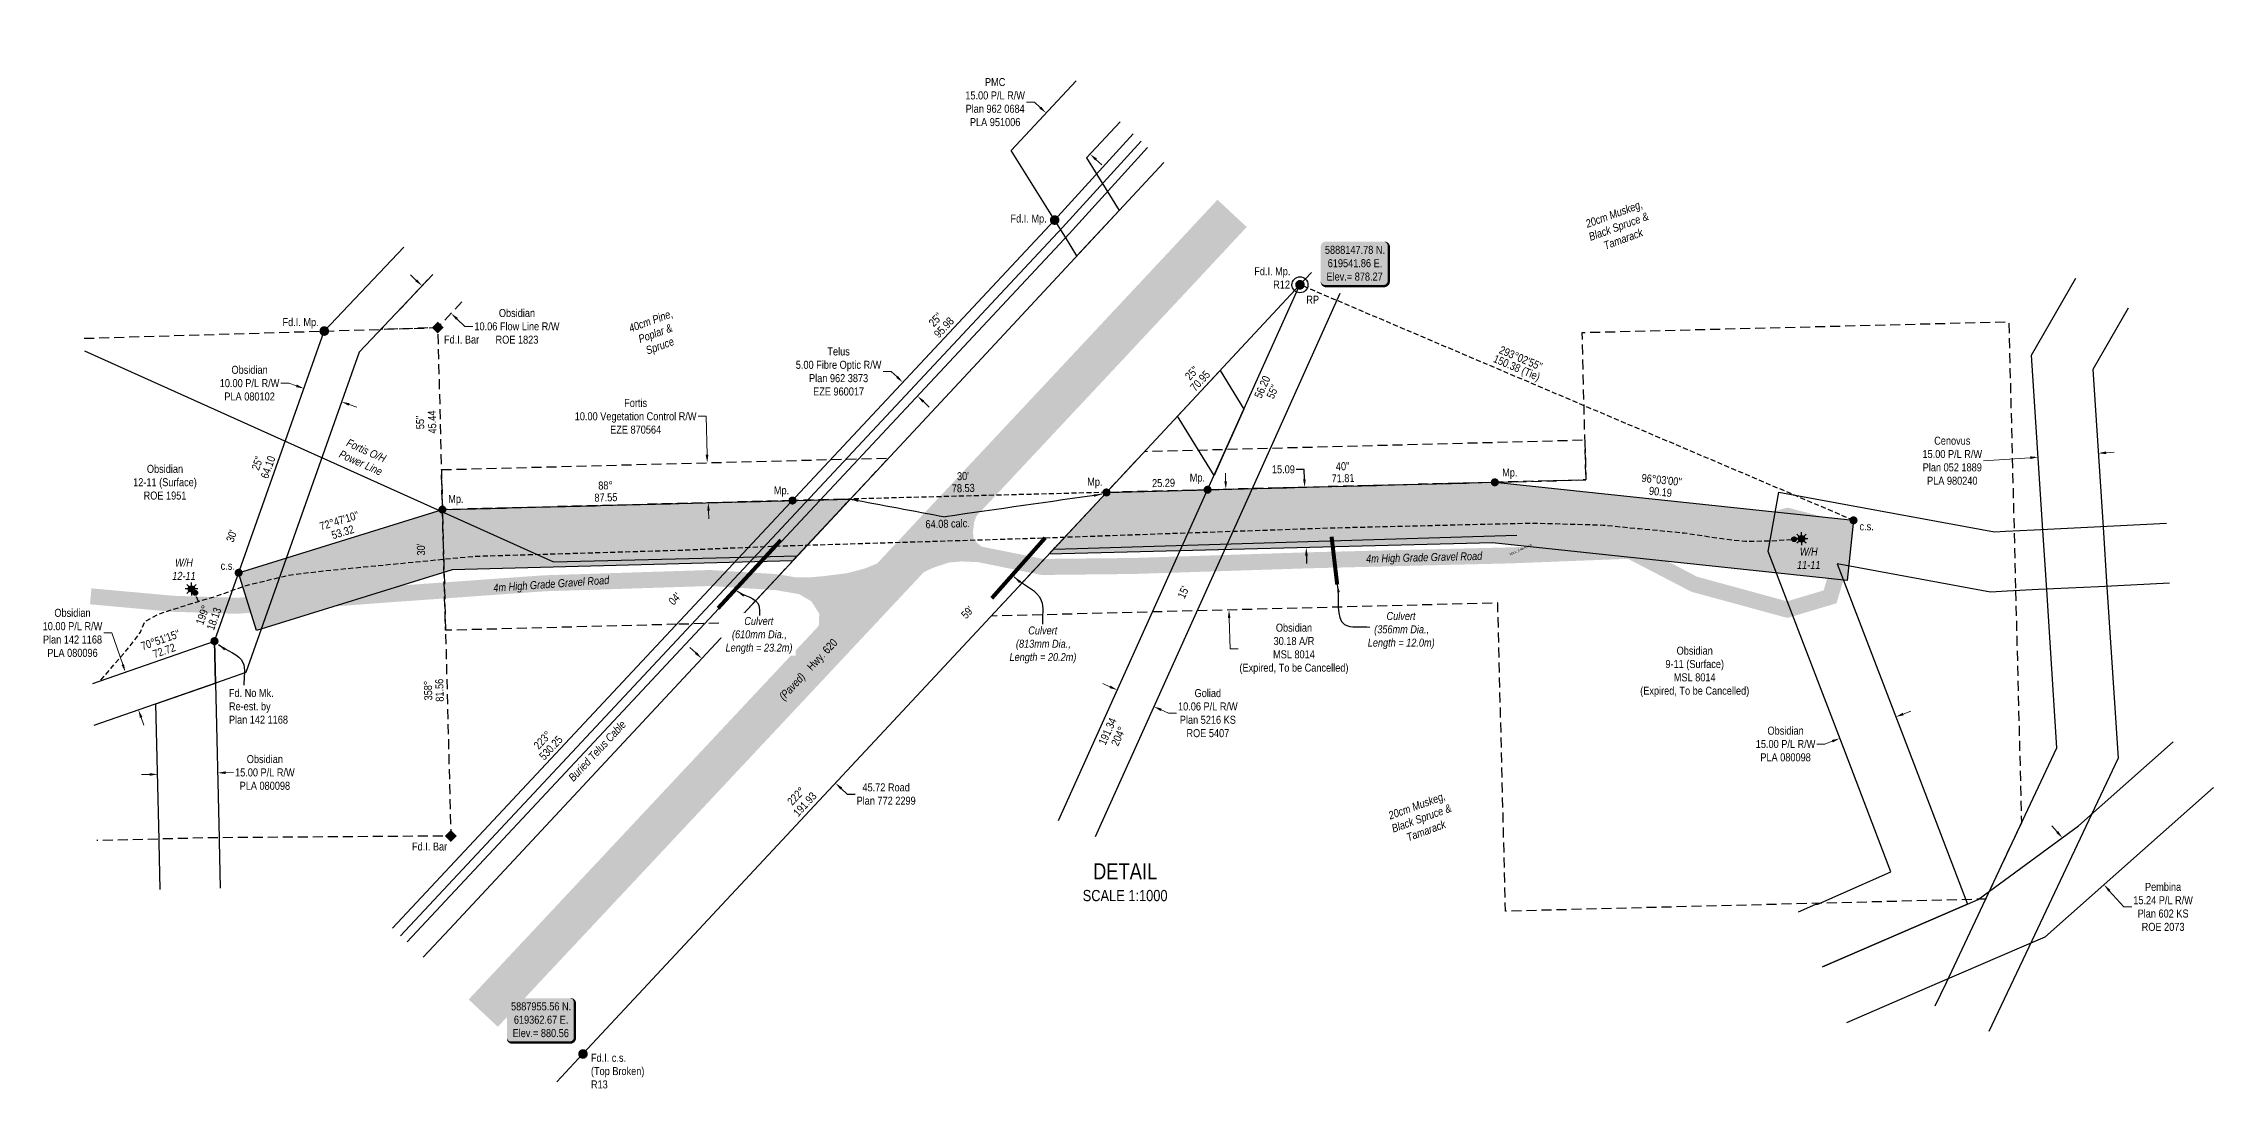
# Model space of a CAD drawing. Extents: x 616014 to 620263, y 5887660 to 5890842.
# Drawn here: x 616014 to 618726, y 5887738 to 5889045 of the extents above; entities that cross this region are included whole.
import ezdxf
from ezdxf.enums import TextEntityAlignment as Align

# ---------------------------------------------------------------- set-up
doc = ezdxf.new("R2010")
doc.units = 0
doc.header["$LTSCALE"] = 5
doc.header["$PDMODE"] = 34
doc.header["$PDSIZE"] = 0.03
for name, pattern in [('foc-ACCESSROAD', [3.75, 2.5, -1.25]), ('foc-FLOWLINE', [3.75, 2.5, -1.25]), ('foc-TIELINE', [1.875, 1.25, -0.625]), ('UG_PIPE', [1.875, 1.25, -0.625])]:
    doc.linetypes.add(name, pattern=pattern)
doc.layers.get('Defpoints').update_dxf_attribs({"color": 9})
for name, color, linetype in [('35', 37, 'Continuous'), ('AS-PIPE-UG', 44, 'UG_PIPE'), ('AS-POWER', 104, 'foc-POWER'), ('AS-ROADS', 254, 'Continuous'), ('AS-SYMBOL', 7, 'Continuous'), ('AS-TELUS', 224, 'foc-TEL'), ('C-RW', 13, 'Continuous'), ('C-WS', 13, 'foc-ACCESSROAD'), ('C-WS-S', 8, 'Continuous'), ('DETAIL-T', 7, 'Continuous'), ('F-EZE', 190, 'foc-FLOWLINE'), ('F-RW', 190, 'Continuous'), ('L-BD', 7, 'Continuous'), ('L-MON', 1, 'Continuous'), ('L-TIE', 7, 'foc-TIELINE'), ('L-TITLEDB', 4, 'Continuous'), ('L-TITLEDB-T', 4, 'Continuous'), ('P-PROPOSED', 10, 'Continuous'), ('P-PROPOSED-H', 21, 'Continuous'), ('P-TXT', 4, 'Continuous'), ('T-BUSH-T', 110, 'Continuous')]:
    doc.layers.add(name, color=color, linetype=linetype)
for name, color, linetype, lineweight in [('AS-GENERAL', 48, 'Continuous', 18), ('C-AR-T', 13, 'Continuous', 9), ('C-FLOWLINE-T', 13, 'Continuous', 9), ('C-RW-T', 13, 'Continuous', 9), ('C-WS-T', 13, 'Continuous', 9), ('F-EZE-T', 190, 'Continuous', 9), ('F-RW-T', 190, 'Continuous', 9), ('T-TEXT', 48, 'Continuous', 18)]:
    doc.layers.add(name, color=color, linetype=linetype, lineweight=lineweight)
doc.styles.add('80', font='ARIALN.TTF', dxfattribs={"height": 10})
doc.styles.add('80CG', font='ARIALN.TTF', dxfattribs={"height": 10})
doc.styles.add('80L', font='ARIALN.TTF', dxfattribs={"height": 10})
doc.styles.add('80LS', font='ARIALNI.TTF', dxfattribs={"height": 10})
doc.styles.add('DESCRIPTION', font='ARIALN.TTF', dxfattribs={"height": 2.5})
doc.styles.add('foc-LtypeFont', font='ARIALN.TTF', dxfattribs={"height": 7.35})
doc.linetypes.add('foc-POWER', pattern='A,6,-1,["P",foc-LtypeFont,S=0.2,R=0,X=-0.625,Y=-0.75],-1.24,4', length=12.24)
doc.linetypes.add('foc-TEL', pattern='A,2,-1,["T",foc-LtypeFont,S=0.2,R=0,X=-0.425,Y=-0.75],-1.24,8', length=12.24)
doc.dimstyles.new('Compass 5 000', dxfattribs={"dimscale": 5, "dimtxt": 9, "dimasz": 2, "dimexe": 0.2, "dimexo": 0.0625, "dimgap": 0.5, "dimtad": 0, "dimtih": 1, "dimtoh": 1, "dimzin": 0, "dimdsep": 46, "dimtxsty": '80CG', "dimcen": 0.1, "dimse1": 1, "dimse2": 1, "dimclrd": 256, "dimclrt": 256, "dimaunit": 1, "dimadec": 4, "dimazin": 0, "dimtfac": 0.06, "dimtofl": 0, "dimtmove": 0, "dimatfit": 1, "dimfxl": 0.2, "dimtolj": 1, "dimtzin": 0, "dimlwd": -1, "dimarcsym": 0})

# ---------------------------------------------------------------- blocks, each defined once
blk = doc.blocks.new('*U458')
h = blk.add_hatch(color=254)
edge = h.paths.add_edge_path()
edge.add_line((-36.5, -28.5), (36.5, -28.5))
edge.add_arc((36.5, -22.5), 6, 270, 360)
edge.add_line((42.5, -22.5), (42.5, 21))
edge.add_arc((36.5, 21), 6, 0, 90)
edge.add_line((36.5, 27), (-36.5, 27))
edge.add_arc((-36.5, 21), 6, 90, 180)
edge.add_line((-42.5, 21), (-42.5, -22.5))
edge.add_arc((-36.5, -22.5), 6, 180, 270)
at = {"color": 1, "flags": 128}
blk.add_lwpolyline([(-36.5, -28.5, 3, 3, 0), (36.5, -28.5, 3, 3, 0.414214), (42.5, -22.5, 3, 3, 0), (42.5, 21, 3, 0, 0.414214), (36.5, 27, 0, 0, 0), (-36.5, 27, 0, 0, 0.414214), (-42.5, 21, 0, 0, 0), (-42.5, -22.5, 0, 3, 0.414214)], format="xyseb", close=True, dxfattribs=at)
blk.add_lwpolyline([(-35.2, -14.9, 0, 10, 0), (0, 0, 5, 5, 0)], format="xyseb", dxfattribs=at)
at = {"color": 1, "style": '80'}
blk.add_attdef('ENTER_TEXT_001', (-36, -5), '', height=10, dxfattribs=at)
blk = doc.blocks.new('GAS')
h = blk.add_hatch(color=255)
h.dxf.hatch_style = 1
edge = h.paths.add_edge_path()
edge.add_arc((0, 0), 0.9, 0, 360)
for p, q in [((-0.81, 0), (-1.62, 0)), ((-0.57, 0.57), (-1.14, 1.14)), ((0, 0.81), (0, 1.62)), ((0.57, 0.57), (1.14, 1.14)), ((1.62, 0), (0.81, 0)), ((-0.57, -0.57), (-1.14, -1.14)), ((0, -0.81), (0, -1.62)), ((1.14, -1.14), (0.57, -0.57))]:
    blk.add_line(p, q)
blk.add_circle((0, 0), 0.8)
blk = doc.blocks.new('RISER')
h = blk.add_hatch(color=255)
h.dxf.hatch_style = 1
edge = h.paths.add_edge_path()
edge.add_arc((0, 0), 0.7, 0, 360)
blk.add_hatch(color=13).paths.add_polyline_path([(0.58, -0.15), (-0.58, -0.15, 0.774597)])
at = {"color": 13}
blk.add_line((-0.58, -0.15), (0.58, -0.15), dxfattribs=at)
blk.add_circle((0, 0), 0.6, dxfattribs=at)
blk = doc.blocks.new('fdia')
at = {"color": 255, "const_width": 1}
blk.add_lwpolyline([(-0.5, 0, 1), (0.5, 0, 1)], format="xyb", close=True, dxfattribs=at)
blk = doc.blocks.new('Fdiaa')
blk.add_blockref('fdia', (0, 0))
blk = doc.blocks.new('fdib')
at = {"color": 1, "const_width": 1.6}
blk.add_lwpolyline([(-0.4, 0, 1), (0.4, 0, 1)], format="xyb", close=True, dxfattribs=at)
at = {"color": 1}
blk.add_circle((0, 0), 0.8, dxfattribs=at)
blk = doc.blocks.new('Fdibb')
blk.add_blockref('fdib', (0, 0))
blk = doc.blocks.new('fdicc')
for name in ['Fdibb', 'Fdiaa']:
    blk.add_blockref(name, (0, 0))
blk = doc.blocks.new('FDI')
blk.add_blockref('fdicc', (0, 0))
blk = doc.blocks.new('PLIA')
at = {"color": 255, "const_width": 1}
blk.add_lwpolyline([(-0.5, 0, 1), (0.5, 0, 1)], format="xyb", close=True, dxfattribs=at)
blk = doc.blocks.new('PLIAA')
blk.add_blockref('PLIA', (0, 0))
blk = doc.blocks.new('PLIB')
at = {"color": 1}
blk.add_circle((0, 0), 0.8, dxfattribs=at)
blk = doc.blocks.new('PLIBB')
blk.add_blockref('PLIB', (0, 0))
blk = doc.blocks.new('PLICC')
for name in ['PLIAA', 'PLIBB']:
    blk.add_blockref(name, (0, 0))
blk = doc.blocks.new('PLI')
blk.add_blockref('PLICC', (0, 0))
blk = doc.blocks.new('SMONA')
blk.add_hatch(color=255).paths.add_polyline_path([(0, -1.49), (1.49, 0), (0, 1.49), (-1.49, 0)])
blk = doc.blocks.new('SMONAA')
blk.add_blockref('SMONA', (0, 0))
blk = doc.blocks.new('SMONB')
at = {"color": 1}
blk.add_solid([(0, 1.2), (1.2, 0), (-1.2, 0), (0, -1.2)], dxfattribs=at)
blk = doc.blocks.new('SMONBB')
blk.add_blockref('SMONB', (0, 0))
blk = doc.blocks.new('SMONCC')
for name in ['SMONAA', 'SMONBB']:
    blk.add_blockref(name, (0, 0))
blk = doc.blocks.new('FDIBAR')
blk.add_blockref('SMONCC', (0, 0))
blk = doc.blocks.new('*D475')
at = {"layer": 'C-FLOWLINE-T', "transparency": 16777216}
for p, q in [((616479.9, 5888749), (616472.6, 5888755.9)), ((616530.8, 5888700.9), (616540.8, 5888691.5)), ((616540.8, 5888691.5), (616550.8, 5888691.5))]:
    blk.add_line(p, q, dxfattribs=at)
for points in [[(616481.1, 5888750.2), (616478.8, 5888747.8), (616487.2, 5888742.1)], [(616532, 5888702.1), (616529.7, 5888699.6), (616523.6, 5888707.7)]]:
    blk.add_solid(points, dxfattribs=at)
at = {"layer": 'Defpoints', "color": 0, "transparency": 16777216}
for p in [(616486.5, 5888741.4), (616522.9, 5888707), (616523.6, 5888707.7)]:
    blk.add_point(p, dxfattribs=at)
at = {"layer": 'C-FLOWLINE-T', "transparency": 16777216, "insert": (616605.8, 5888691.5), "char_height": 10, "attachment_point": 5, "style": '80CG'}
blk.add_mtext('\\A1;Obsidian\\P10.06 Flow Line R/W\\PROE 1823', dxfattribs=at)
blk = doc.blocks.new('*D476')
at = {"layer": 'C-RW-T', "transparency": 16777216}
for p, q in [((616320.8, 5888620.5), (616310.8, 5888620.5)), ((616330.2, 5888617.2), (616320.8, 5888620.5)), ((616396.2, 5888593.8), (616405.6, 5888590.5))]:
    blk.add_line(p, q, dxfattribs=at)
for points in [[(616330.8, 5888618.8), (616329.7, 5888615.6), (616339.6, 5888613.9)], [(616396.7, 5888595.4), (616395.6, 5888592.3), (616386.8, 5888597.2)]]:
    blk.add_solid(points, dxfattribs=at)
at = {"layer": 'Defpoints', "color": 0, "transparency": 16777216}
for p in [(616338.4, 5888610.3), (616339.6, 5888613.9), (616385.5, 5888593.6)]:
    blk.add_point(p, dxfattribs=at)
at = {"layer": 'C-RW-T', "transparency": 16777216, "insert": (616271.7, 5888620.5), "char_height": 10, "attachment_point": 5, "style": '80CG'}
blk.add_mtext('\\A1;Obsidian\\P10.00 P/L R/W\\PPLA 080102', dxfattribs=at)
blk = doc.blocks.new('*D477')
at = {"layer": 'C-RW-T', "transparency": 16777216}
for p, q in [((616099.5, 5888308.5), (616089.5, 5888308.5)), ((616113.3, 5888269), (616099.5, 5888308.5)), ((616136.2, 5888202.9), (616139.5, 5888193.4))]:
    blk.add_line(p, q, dxfattribs=at)
for points in [[(616114.8, 5888269.5), (616111.7, 5888268.4), (616116.5, 5888259.5)], [(616137.8, 5888203.4), (616134.6, 5888202.3), (616132.9, 5888212.3)]]:
    blk.add_solid(points, dxfattribs=at)
at = {"layer": 'Defpoints', "color": 0, "transparency": 16777216}
for p in [(616116.5, 5888259.5), (616129.1, 5888263.9), (616145.5, 5888216.7)]:
    blk.add_point(p, dxfattribs=at)
at = {"layer": 'C-RW-T', "transparency": 16777216, "insert": (616050.4, 5888308.5), "char_height": 10, "attachment_point": 5, "style": '80CG'}
blk.add_mtext('\\A1;Obsidian\\P10.00 P/L R/W\\PPlan 142 1168\\PPLA 080096', dxfattribs=at)
blk = doc.blocks.new('*D478')
at = {"layer": 'C-RW-T', "transparency": 16777216}
for p, q in [((616146.7, 5888131.6), (616136.7, 5888131.4)), ((616241.7, 5888133.8), (616251.7, 5888134.1))]:
    blk.add_line(p, q, dxfattribs=at)
for points in [[(616146.7, 5888133.3), (616146.8, 5888129.9), (616156.7, 5888131.8)], [(616241.7, 5888135.5), (616241.7, 5888132.2), (616231.7, 5888133.6)]]:
    blk.add_solid(points, dxfattribs=at)
at = {"layer": 'Defpoints', "color": 0, "transparency": 16777216}
for p in [(616156.7, 5888132.7), (616231.7, 5888134.5), (616231.7, 5888133.6)]:
    blk.add_point(p, dxfattribs=at)
at = {"layer": 'C-RW-T', "transparency": 16777216, "insert": (616290.8, 5888134.1), "char_height": 10, "attachment_point": 5, "style": '80CG'}
blk.add_mtext('\\A1;Obsidian\\P15.00 P/L R/W\\PPLA 080098', dxfattribs=at)
blk = doc.blocks.new('*D479')
at = {"layer": 'Defpoints', "color": 0, "transparency": 16777216}
for p in [(616827.1, 5888520.7), (616843.6, 5888521.1), (616828.4, 5888470.7)]:
    blk.add_point(p, dxfattribs=at)
at = {"layer": 'F-EZE-T', "transparency": 16777216}
for p, q in [((616842.1, 5888579.1), (616832.1, 5888579.1)), ((616843.3, 5888531.1), (616842.1, 5888579.1)), ((616845.1, 5888461.1), (616845.4, 5888451.1))]:
    blk.add_line(p, q, dxfattribs=at)
for points in [[(616845, 5888531.1), (616841.6, 5888531.1), (616843.6, 5888521.1)], [(616846.8, 5888461.2), (616843.5, 5888461.1), (616844.9, 5888471.1)]]:
    blk.add_solid(points, dxfattribs=at)
at = {"layer": 'F-EZE-T', "transparency": 16777216, "insert": (616754.1, 5888579.1), "char_height": 10, "attachment_point": 5, "style": '80CG'}
blk.add_mtext('\\A1;Fortis\\P10.00 Vegetation Control R/W\\PEZE 870564', dxfattribs=at)
blk = doc.blocks.new('*D480')
at = {"layer": 'Defpoints', "color": 0, "transparency": 16777216}
for p in [(617088, 5888621.5), (617089.8, 5888623.3), (617108, 5888606.3)]:
    blk.add_point(p, dxfattribs=at)
at = {"layer": 'F-RW-T', "transparency": 16777216}
for p, q in [((617073.4, 5888635.1), (617063.4, 5888635.1)), ((617080.7, 5888628.3), (617073.4, 5888635.1)), ((617113.6, 5888597.6), (617120.9, 5888590.7))]:
    blk.add_line(p, q, dxfattribs=at)
for points in [[(617081.9, 5888629.5), (617079.6, 5888627.1), (617088, 5888621.5)], [(617114.7, 5888598.8), (617112.5, 5888596.3), (617106.3, 5888604.4)]]:
    blk.add_solid(points, dxfattribs=at)
at = {"layer": 'F-RW-T', "transparency": 16777216, "insert": (617007.7, 5888635.1), "char_height": 10, "attachment_point": 5, "style": '80CG'}
blk.add_mtext('\\A1;Telus\\P5.00 Fibre Optic R/W\\PPlan 962 3873\\PEZE 960017', dxfattribs=at)
blk = doc.blocks.new('*D481')
at = {"layer": 'Defpoints', "color": 0, "transparency": 16777216}
for p in [(616865.9, 5888308), (617033.1, 5888152.2), (617003.8, 5888120.8)]:
    blk.add_point(p, dxfattribs=at)
at = {"layer": 'L-TITLEDB-T', "transparency": 16777216}
for p, q in [((616829.3, 5888283.4), (616822, 5888290.2)), ((617011.1, 5888113.9), (617018.4, 5888107.1)), ((617018.4, 5888107.1), (617028.4, 5888107.1))]:
    blk.add_line(p, q, dxfattribs=at)
for points in [[(616830.4, 5888284.6), (616828.2, 5888282.2), (616836.6, 5888276.6)], [(617012.2, 5888115.2), (617009.9, 5888112.7), (617003.8, 5888120.8)]]:
    blk.add_solid(points, dxfattribs=at)
at = {"layer": 'L-TITLEDB-T', "transparency": 16777216, "insert": (617067.1, 5888107.1), "char_height": 10, "attachment_point": 5, "style": '80CG'}
blk.add_mtext('\\A1;45.72 Road\\PPlan 772 2299', dxfattribs=at)
blk = doc.blocks.new('*D483')
at = {"layer": 'Defpoints', "color": 0, "transparency": 16777216}
for p in [(617269.2, 5888960.5), (617267, 5888958.1), (617324.2, 5888909.2)]:
    blk.add_point(p, dxfattribs=at)
at = {"layer": 'F-RW-T', "transparency": 16777216}
for p, q in [((617252.4, 5888971.7), (617242.4, 5888971.7)), ((617259.7, 5888964.9), (617252.4, 5888971.7)), ((617329.3, 5888900), (617336.6, 5888893.2))]:
    blk.add_line(p, q, dxfattribs=at)
for points in [[(617260.8, 5888966.1), (617258.6, 5888963.7), (617267, 5888958.1)], [(617330.5, 5888901.2), (617328.2, 5888898.8), (617322, 5888906.8)]]:
    blk.add_solid(points, dxfattribs=at)
at = {"layer": 'F-RW-T', "transparency": 16777216, "insert": (617203.3, 5888971.7), "char_height": 10, "attachment_point": 5, "style": '80CG'}
blk.add_mtext('\\A1;PMC\\P15.00 P/L R/W\\PPlan 962 0684\\PPLA 951006', dxfattribs=at)
blk = doc.blocks.new('*D484')
at = {"layer": 'C-AR-T', "transparency": 16777216}
for p, q in [((617491.3, 5888497.9), (617491.1, 5888507.9)), ((617495.8, 5888327.1), (617496.8, 5888288.5)), ((617496.8, 5888288.5), (617506.8, 5888288.5))]:
    blk.add_line(p, q, dxfattribs=at)
for points in [[(617493, 5888498), (617489.7, 5888497.9), (617491.6, 5888487.9)], [(617497.4, 5888327.2), (617494.1, 5888327.1), (617495.5, 5888337.1)]]:
    blk.add_solid(points, dxfattribs=at)
at = {"layer": 'Defpoints', "color": 0, "transparency": 16777216}
for p in [(617503.1, 5888488.2), (617495.5, 5888337.1), (617507, 5888337.4)]:
    blk.add_point(p, dxfattribs=at)
at = {"layer": 'C-AR-T', "transparency": 16777216, "insert": (617576.7, 5888288.5), "char_height": 10, "attachment_point": 5, "style": '80CG'}
blk.add_mtext('\\A1;Obsidian\\P30.18 A/R\\PMSL 8014\\P(Expired, To be Cancelled)', dxfattribs=at)
blk = doc.blocks.new('*D485')
at = {"layer": 'Defpoints', "color": 0, "transparency": 16777216}
for p in [(617351.4, 5888226.9), (617397.2, 5888206.2), (617401.8, 5888216.4)]:
    blk.add_point(p, dxfattribs=at)
at = {"layer": 'F-RW-T', "transparency": 16777216}
for p, q in [((617346.8, 5888241.2), (617337.7, 5888245.3)), ((617410.9, 5888212.3), (617420, 5888208.2)), ((617420, 5888208.2), (617430, 5888208.2))]:
    blk.add_line(p, q, dxfattribs=at)
for points in [[(617347.5, 5888242.7), (617346.2, 5888239.6), (617356, 5888237.1)], [(617411.6, 5888213.8), (617410.2, 5888210.8), (617401.8, 5888216.4)]]:
    blk.add_solid(points, dxfattribs=at)
at = {"layer": 'F-RW-T', "transparency": 16777216, "insert": (617469.1, 5888208.2), "char_height": 10, "attachment_point": 5, "style": '80CG'}
blk.add_mtext('\\A1;Goliad\\P10.06 P/L R/W\\PPlan 5216 KS\\PROE 5407', dxfattribs=at)
blk = doc.blocks.new('*D486')
at = {"layer": 'C-RW-T', "transparency": 16777216}
for p, q in [((618338.1, 5888207.1), (618347.4, 5888210.7)), ((618249.4, 5888173.1), (618240.1, 5888169.6)), ((618240.1, 5888169.6), (618230.1, 5888169.6))]:
    blk.add_line(p, q, dxfattribs=at)
for points in [[(618337.5, 5888208.7), (618338.7, 5888205.6), (618328.7, 5888203.5)], [(618248.8, 5888174.7), (618250, 5888171.6), (618258.8, 5888176.7)]]:
    blk.add_solid(points, dxfattribs=at)
at = {"layer": 'Defpoints', "color": 0, "transparency": 16777216}
for p in [(618315.8, 5888237.3), (618245.8, 5888210.5), (618258.8, 5888176.7)]:
    blk.add_point(p, dxfattribs=at)
at = {"layer": 'C-RW-T', "transparency": 16777216, "insert": (618191, 5888169.6), "char_height": 10, "attachment_point": 5, "style": '80CG'}
blk.add_mtext('\\A1;Obsidian\\P15.00 P/L R/W\\PPLA 080098', dxfattribs=at)
blk = doc.blocks.new('*D487')
at = {"layer": 'Defpoints', "color": 0, "transparency": 16777216}
for p in [(618506.3, 5888534.2), (618506.7, 5888528.1), (618581.3, 5888539.1)]:
    blk.add_point(p, dxfattribs=at)
at = {"layer": 'F-RW-T', "transparency": 16777216}
for p, q in [((618496.7, 5888527.4), (618438.4, 5888523.6)), ((618591.6, 5888533.6), (618601.6, 5888534.3))]:
    blk.add_line(p, q, dxfattribs=at)
for points in [[(618496.6, 5888529.1), (618496.8, 5888525.7), (618506.7, 5888528.1)], [(618591.5, 5888535.3), (618591.8, 5888531.9), (618581.7, 5888533)]]:
    blk.add_solid(points, dxfattribs=at)
at = {"layer": 'F-RW-T', "transparency": 16777216, "insert": (618399.3, 5888523.6), "char_height": 10, "attachment_point": 5, "style": '80CG'}
blk.add_mtext('\\A1;Cenovus\\P15.00 P/L R/W\\PPlan 052 1889\\PPLA 980240', dxfattribs=at)
blk = doc.blocks.new('*D488')
at = {"layer": 'Defpoints', "color": 0, "transparency": 16777216}
for p in [(618539.2, 5888054.3), (618588.9, 5887993.9), (618591.1, 5887995.8)]:
    blk.add_point(p, dxfattribs=at)
at = {"layer": 'F-RW-T', "transparency": 16777216}
for p, q in [((618530.4, 5888059.8), (618523.7, 5888067.3)), ((618595.5, 5887986.4), (618613.6, 5887966.1)), ((618613.6, 5887966.1), (618623.6, 5887966.1))]:
    blk.add_line(p, q, dxfattribs=at)
for points in [[(618531.6, 5888060.9), (618529.1, 5888058.7), (618537, 5888052.3)], [(618596.7, 5887987.5), (618594.3, 5887985.3), (618588.9, 5887993.9)]]:
    blk.add_solid(points, dxfattribs=at)
at = {"layer": 'F-RW-T', "transparency": 16777216, "insert": (618662.7, 5887966.1), "char_height": 10, "attachment_point": 5, "style": '80CG'}
blk.add_mtext('\\A1;Pembina\\P15.24 P/L R/W\\PPlan 602 KS\\PROE 2073', dxfattribs=at)
blk = doc.blocks.new('*U456')
at = {"layer": '35', "color": 3}
blk.add_circle((0, 0), 10, dxfattribs=at)
at = {"layer": '35', "color": 3, "style": '80'}
blk.add_attdef('RP_001', (7.9, -23.6), '', height=10, dxfattribs=at)
blk = doc.blocks.new('*D489')
at = {"layer": 'Defpoints', "color": 0, "transparency": 16777216}
for p in [(617578.5, 5888490.2), (617590.1, 5888490.5), (617580.5, 5888414.8)]:
    blk.add_point(p, dxfattribs=at)
at = {"layer": 'P-TXT', "transparency": 16777216}
for p, q in [((617589.5, 5888512.8), (617579.5, 5888512.8)), ((617589.8, 5888500.5), (617589.5, 5888512.8)), ((617592.3, 5888405.1), (617592.5, 5888395.1))]:
    blk.add_line(p, q, dxfattribs=at)
for points in [[(617591.5, 5888500.5), (617588.1, 5888500.5), (617590.1, 5888490.5)], [(617594, 5888405.2), (617590.6, 5888405.1), (617592, 5888415.1)]]:
    blk.add_solid(points, dxfattribs=at)
at = {"layer": 'P-TXT', "transparency": 16777216, "insert": (617563.5, 5888512.8), "char_height": 10, "attachment_point": 5, "style": '80CG'}
blk.add_mtext('\\A1;15.09', dxfattribs=at)

msp = doc.modelspace()

# ---------------------------------------------------------------- hatches: boundary and pattern name
at = {"layer": 'AS-ROADS'}
h = msp.add_hatch(color=256, dxfattribs=at)
h.dxf.hatch_style = 1
h.paths.add_polyline_path([(617104.252, 5888379.053), (617118.975, 5888386.779), (617127.441, 5888390.458), (617145.293, 5888396.344), (617161.121, 5888397.815), (617172.715, 5888397.264), (617186.702, 5888396.712), (617178.735, 5888407.313), (617183.564, 5888414.828), (617188.352, 5888414.828), (617185.59, 5888416.853), (617180.249, 5888421.454), (617176.382, 5888426.424), (617175.645, 5888433.786), (617177.126, 5888447.248), (617183.94, 5888464.918), (617123.778, 5888438.324), (617107.163, 5888394.739), (617106.393, 5888386.342)])
h = msp.add_hatch(color=256, dxfattribs=at)
h.dxf.hatch_style = 1
h.paths.add_polyline_path([(616950.327, 5888361.501), (616973.74, 5888347.929), (616983.573, 5888332.485), (616982.637, 5888309.085), (616999.962, 5888316.573), (617038.36, 5888372.734), (617062.258, 5888386.38), (617067.878, 5888399.952), (617039.782, 5888388.72), (617018.242, 5888383.104), (616988.273, 5888379.36), (616973.289, 5888377.956), (616952.685, 5888377.956), (616947.066, 5888370)])
at = {"layer": 'P-PROPOSED-H'}
h = msp.add_hatch(color=256, dxfattribs=at)
h.dxf.hatch_style = 1
h.paths.add_polyline_path([(617022.274, 5888475.745), (616950.195, 5888398.423), (616524.965, 5888387.37), (616280.369, 5888311.588), (616258.048, 5888383.632), (616512.593, 5888462.497)])
h = msp.add_hatch(color=256, dxfattribs=at)
h.dxf.hatch_style = 1
h.paths.add_polyline_path([(617270.363, 5888406.745), (617342.443, 5888484.067), (617827.603, 5888496.677), (618275.878, 5888449.167), (618267.928, 5888374.164), (617824.595, 5888421.15)])

# ---------------------------------------------------------------- linework, layer by layer
at = {"layer": 'AS-GENERAL', "const_width": 4.998, "flags": 128}
for points in [[(616857.068, 5888339.282), (616935.588, 5888424.487)], [(617199.098, 5888351.757), (617265.868, 5888427.357)], [(617630.718, 5888369.032), (617623.703, 5888428.707)]]:
    msp.add_lwpolyline(points, dxfattribs=at)
at = {"layer": 'AS-PIPE-UG', "flags": 128}
for points in [[(616085.903, 5888249.617), (616122.373, 5888291.927), (616135.448, 5888309.342), (616140.948, 5888322.597), (616158.348, 5888332.157), (616192.293, 5888343.087), (616207.788, 5888347.832), (616229.223, 5888354.187), (616267.393, 5888367.837), (616320.148, 5888380.497), (616361.288, 5888385.822), (616552.143, 5888404.307), (616820.118, 5888412.277), (616923.858, 5888416.857), (617256.963, 5888426.992), (617344.593, 5888430.162), (617622.563, 5888439.747), (617874.143, 5888445.832), (617963.198, 5888443.257), (618008.323, 5888438.802), (618064.438, 5888433.482), (618111.903, 5888426.257), (618140.868, 5888422.997), (618172.973, 5888423.577), (618201.663, 5888425.517)], [(616207.788, 5888347.832), (616203.753, 5888358.502)]]:
    msp.add_lwpolyline(points, dxfattribs=at)
at = {"layer": 'AS-POWER', "flags": 128}
for points in [[(616065.398, 5888660.749), (616651.651, 5888397.356), (616939.294, 5888404.441), (616956.213, 5888404.879)], [(617276.359, 5888413.177), (617305.777, 5888413.939), (617855.013, 5888430.428)]]:
    msp.add_lwpolyline(points, dxfattribs=at)
at = {"layer": 'AS-ROADS', "flags": 128}
for points, const_width in [([(616563.687, 5887833.364), (616941.768, 5888236.883), (617087.249, 5888392.176), (617135.456, 5888443.651), (617332.813, 5888654.384), (617379.612, 5888704.462), (617432.74, 5888761.223), (617499.38, 5888832.715)], 49.964), ([(617113.938, 5888420.675), (617262.523, 5888390.877), (617376.578, 5888392.102), (617595.528, 5888399.227), (617846.883, 5888405.352), (617996.258, 5888411.147), (618076.993, 5888369.237), (618193.113, 5888337.597), (618246.588, 5888353.537), (618261.658, 5888404.032), (618240.943, 5888442.277), (618193.473, 5888454.697), (618119.653, 5888434.462), (617996.258, 5888411.147)], 19.993), ([(617846.883, 5888405.352), (617996.258, 5888411.147), (618119.653, 5888434.462)], 19.993), ([(616073.176, 5888354.172), (616176.648, 5888344.852), (616255.778, 5888342.382), (616442.808, 5888356.447), (616640.708, 5888370.507), (616847.128, 5888377.072), (616930.258, 5888371.907), (617049.049, 5888351.4)], 19.993)]:
    msp.add_lwpolyline(points, dxfattribs=dict(at, const_width=const_width))
at = {"layer": 'AS-TELUS', "flags": 128}
msp.add_lwpolyline([(616460.172, 5887930.145), (617287.606, 5888815.16), (617385.683, 5888922.863)], dxfattribs=at)
at = {"layer": 'C-RW', "flags": 128}
for points in [[(616500.642, 5888756.362), (616408.687, 5888659.073), (616266.93, 5888258.806), (616229.07, 5888245.669), (616227.841, 5888298.148), (616365.053, 5888685.642), (616464.346, 5888790.675)], [(618207.142, 5887960.041), (618228.754, 5887969.377), (618231.47, 5887969.574), (618322.672, 5888009.938), (618265.736, 5888158.493), (618169.181, 5888410.408), (618182.671, 5888484.145), (618452.097, 5888434.847), (618465.974, 5888435.53), (618501.776, 5888437.327), (618576.781, 5888441.029), (618666.9, 5888445.47)], [(618670.591, 5888370.559), (618581.981, 5888366.205), (618506.984, 5888362.521), (618468.071, 5888360.608), (618447.023, 5888359.561), (618255.516, 5888394.607), (618345.264, 5888160.461), (618416.391, 5887974.88), (618418.415, 5887969.599), (618236.951, 5887891.182)], [(616075.935, 5888245.436), (616227.841, 5888298.148), (616229.07, 5888245.669), (616077.265, 5888192.992)], [(616160.109, 5887987.706), (616158.735, 5888046.573), (616158.659, 5888049.809), (616154.681, 5888219.855), (616229.07, 5888245.669), (616233.621, 5888051.473), (616233.695, 5888048.262), (616235.071, 5887989.459)]]:
    msp.add_lwpolyline(points, dxfattribs=at)
at = {"layer": 'C-WS', "flags": 128}
for points in [[(616537.033, 5888721.96), (616506.753, 5888689.927), (616435.822, 5888687.782), (616500.642, 5888756.362)], [(616064.996, 5888676.568), (616506.753, 5888689.927), (616512.645, 5888462.498), (616523.213, 5888054.642), (616223.819, 5888052.515), (616080.921, 5888048.89)]]:
    msp.add_lwpolyline(points, dxfattribs=at)
for points in [[(618478.426, 5888360.869), (618485.736, 5888071.212), (618440.95, 5887975.875), (617841.05, 5887960.734), (617831.329, 5888345.874), (617198.283, 5888329.423), (617342.443, 5888484.067), (617941.544, 5888499.639), (617936.895, 5888683.825), (618469.935, 5888697.279), (618478.426, 5888360.869)], [(616805.451, 5888319.212), (616516.552, 5888311.703), (616512.645, 5888462.498), (617022.274, 5888475.745), (616878.115, 5888321.101), (616805.451, 5888319.212)]]:
    msp.add_lwpolyline(points, close=True, dxfattribs=at)
at = {"layer": 'F-EZE', "flags": 128}
for points in [[(616950.044, 5888473.867), (616512.645, 5888462.498), (616511.351, 5888512.464), (617070.041, 5888526.985), (617022.274, 5888475.745), (616950.044, 5888473.867)], [(617468.791, 5888487.351), (617342.443, 5888484.067), (617390.209, 5888535.307), (617940.283, 5888549.605), (617941.544, 5888499.639), (617468.791, 5888487.351)]]:
    msp.add_lwpolyline(points, close=True, dxfattribs=at)
at = {"layer": 'F-RW', "flags": 128}
for points in [[(617359.48, 5888947.075), (617317.524, 5888902.024), (617330.522, 5888881.34), (617344.199, 5888859.405), (617358.471, 5888836.392), (617305.456, 5888779.522), (617291.081, 5888802.808), (617277.435, 5888824.715), (617223.338, 5888911.212), (617304.5, 5888998.327)], [(616450.314, 5887939.361), (617277.688, 5888824.312), (617375.705, 5888931.949)], [(617393.899, 5888914.989), (617295.943, 5888807.244), (616468.569, 5887922.294)], [(617282.574, 5888074.261), (617468.791, 5888487.351), (617584.238, 5888743.447), (617598.573, 5888758.932)], [(618377.945, 5887842.559), (618392.053, 5887871.787), (618529.813, 5888165.037), (618517.557, 5888362.223), (618512.648, 5888437.05), (618498.386, 5888655.499), (618553.701, 5888751.817)], [(617634.191, 5888732.437), (617544.633, 5888533.239), (617328.414, 5888053.597)], [(618619.086, 5888714.267), (618574.867, 5888637.587), (618587.667, 5888440.452), (618592.568, 5888365.607), (618606.485, 5888151.831), (618566.241, 5888066.741), (618494.783, 5887915.669), (618444.914, 5887810.235)], [(618236.951, 5887891.182), (618418.415, 5887969.599), (618431.667, 5887975.327), (618556.848, 5888067.236), (618675.28, 5888172.39)], [(618725.83, 5888115.457), (618515.127, 5887928.463), (618485.994, 5887915.88), (618383.44, 5887871.587), (618267.215, 5887821.273)]]:
    msp.add_lwpolyline(points, dxfattribs=at)
msp.add_lwpolyline([(617488.366, 5888530.773), (617476.881, 5888505.297), (617431.387, 5888579.48), (617484.454, 5888636.406), (617514.114, 5888587.89), (617488.366, 5888530.773)], close=True, dxfattribs=at)
at = {"layer": 'L-TIE'}
for p, q in [((618275.878, 5888449.167), (617584.238, 5888743.447)), ((617342.443, 5888484.067), (617022.274, 5888475.745))]:
    msp.add_line(p, q, dxfattribs=at)
at = {"layer": 'L-TITLEDB'}
for points in [[(617414.145, 5888896.116), (617175.289, 5888639.888), (616521.324, 5887938.361), (616488.676, 5887903.495)], [(617598.573, 5888758.932), (617584.238, 5888743.447), (617342.443, 5888484.067), (616688.303, 5887782.352), (616655.601, 5887747.43)]]:
    msp.add_lwpolyline(points, dxfattribs=at)

# ---------------------------------------------------------------- block references
at = {"layer": 'AS-SYMBOL', "xscale": 4.99821265, "yscale": 4.99821265, "zscale": 4.99821265}
for p in [(618201.623, 5888425.547), (616203.753, 5888358.502)]:
    msp.add_blockref('RISER', p, dxfattribs=at)
at = {"layer": 'C-WS-S', "xscale": 4.99821265, "yscale": 4.99821265, "zscale": 4.99821265}
for p in [(618210.888, 5888426.147), (616199.128, 5888363.357)]:
    msp.add_blockref('GAS', p, dxfattribs=at)
at = {"layer": 'DETAIL-T'}
ref = msp.add_blockref('*U458', (617652.667, 5888770.373), dxfattribs=dict(at, xscale=0.99964253, yscale=0.99964253, zscale=0.99964253))
ref.add_attrib('ENTER_TEXT_001', '5888147.78 N.', (617615.361, 5888782.141), dxfattribs={"layer": '0', "color": 1, "height": 9.99643, "style": '80'})
ref.add_attrib('ENTER_TEXT_002', '619541.86 E.', (617618.883, 5888765.439), dxfattribs={"layer": '0', "color": 1, "height": 9.99643, "style": '80'})
ref.add_attrib('ENTER_TEXT_003', 'Elev.= 878.27', (617617.305, 5888748.738), dxfattribs={"layer": '0', "color": 1, "height": 9.99643, "style": '80'})
ref = msp.add_blockref('*U458', (616635.705, 5887825.082), dxfattribs=dict(at, xscale=0.99964253, yscale=0.99964253, zscale=0.99964253))
ref.add_attrib('ENTER_TEXT_001', '5887955.56 N.', (616598.399, 5887836.85), dxfattribs={"layer": '0', "color": 1, "height": 9.99643, "style": '80'})
ref.add_attrib('ENTER_TEXT_002', '619362.67 E.', (616601.921, 5887820.149), dxfattribs={"layer": '0', "color": 1, "height": 9.99643, "style": '80'})
ref.add_attrib('ENTER_TEXT_003', 'Elev.= 880.56', (616600.343, 5887803.447), dxfattribs={"layer": '0', "color": 1, "height": 9.99643, "style": '80'})
at = {"layer": 'L-MON', "xscale": 4.99821265, "yscale": 4.99821265, "zscale": 4.99821265}
msp.add_blockref('PLI', (616227.838, 5888298.207), dxfattribs=at)

# ---------------------------------------------------------------- texts
at = {"layer": 'AS-POWER', "insert": (616414.026, 5888528.646), "char_height": 10, "width": 57.1191, "attachment_point": 5, "rotation": 335.806536, "style": '80CG'}
msp.add_mtext('\\A1;{\\fArial Narrow|b0|i1|c0|p34;Fortis O/H\\PPower Line}', dxfattribs=at)
at = {"layer": 'AS-ROADS', "style": 'DESCRIPTION'}
msp.add_text('RDCL_3 4M HGGR', height=2.5, rotation=23.999999, dxfattribs=at).set_placement((617846.883, 5888405.352))
at = {"layer": 'AS-TELUS', "insert": (616706.097, 5888161.015), "char_height": 10, "width": 97.23506, "attachment_point": 5, "rotation": 46.92239, "style": '80CG'}
msp.add_mtext('\\A1;{\\fArial Narrow|b0|i1|c0|p34;Buried Telus Cable}', dxfattribs=at)
at = {"layer": 'C-WS-T', "char_height": 10, "attachment_point": 5, "style": '80CG'}
for s, insert, width in [('\\A1;{\\fArial Narrow|b0|i1|c0|p34;W/H 12-11}', (616189.711, 5888388.11), 22.73302), ('\\A1;{\\fArial Narrow|b0|i1|c0|p34;W/H 11-11}', (618219.93, 5888401.718), 22.73302), ('\\A1;Obsidian\\P9-11 (Surface)\\PMSL 8014\\P(Expired, To be Cancelled)', (618077.458, 5888259.768), 135.66617)]:
    msp.add_mtext(s, dxfattribs=dict(at, insert=insert, width=width))
at = {"layer": 'DETAIL-T', "color": 3, "insert": (617365.742, 5887996.846), "char_height": 19.9787, "width": 105.39323, "attachment_point": 5, "style": '80CG'}
msp.add_mtext('DETAIL\\P{\\H0.7x;SCALE 1:1000}', dxfattribs=at)
at = {"layer": 'L-BD', "style": '80L'}
for s, height, rotation, p in [("25''", 9.9964, 46.9259, (617128.865, 5888699.896)), ('95.98', 9.9964, 46.9259, (617139.27, 5888690.167)), ("293°02'55''", 9.99643, 336.9511, (617860.239, 5888651.815)), ("25''", 9.9964, 47.0096, (617448.995, 5888633.187)), ('70.95', 9.9964, 47.0096, (617459.415, 5888623.474)), ('150.38 (Tie)', 9.99643, 336.9511, (617854.662, 5888638.707)), ('56.20', 9.9964, 65.7345, (617537.113, 5888615.801)), ("55''", 9.9964, 65.7345, (617550.099, 5888609.947)), ("55''", 9.9964, 91.4842, (616484.82, 5888571.557)), ('45.44', 9.9964, 91.4842, (616499.81, 5888571.945)), ('25"', 9.9964, 70.4978, (616281.323, 5888520.312)), ('64.10', 9.9964, 70.4978, (616294.751, 5888515.556)), ('88°', 9.9964, 1.4889, (616716.534, 5888492.797)), ("30'", 9.9964, 1.4889, (617163.09, 5888504.404)), ('25.29', 9.9964, 1.4889, (617413.754, 5888495.92)), ('71.81', 9.9964, 1.4889, (617638.009, 5888501.749)), ("40''", 9.9964, 1.4889, (617637.62, 5888516.738)), ("96°03'00''", 9.9964, 353.9501, (618036.243, 5888499.695)), ('87.55', 9.9964, 1.4889, (616716.924, 5888477.808)), ('78.53', 9.9964, 1.4889, (617163.479, 5888489.415)), ('90.19', 9.9964, 353.9501, (618034.663, 5888484.784)), ("72°47'10''", 9.9964, 17.2144, (616383.737, 5888448.737)), ('64.08 calc.', 9.99643, 1.4889, (617143.966, 5888445.163)), ("30'", 9.9964, 70.4978, (616249.228, 5888429.673)), ('53.32', 9.9964, 17.2144, (616388.174, 5888434.414)), ("30'", 9.9964, 91.4842, (616485.841, 5888412.597)), ("15'", 9.9964, 65.7345, (617438.457, 5888359.248)), ('199°', 9.9964, 70.4978, (616212.985, 5888331.064)), ('18.13', 9.9964, 70.4978, (616227.119, 5888326.058)), ("04'", 9.9964, 46.9259, (616802.879, 5888351.225)), ("59'", 9.9964, 47.0096, (617168.55, 5888334.178)), ("70°51'15''", 9.9964, 19.146, (616160.171, 5888299.802)), ('72.72', 9.9964, 19.146, (616164.843, 5888286.346)), ('358°', 9.9964, 91.4842, (616494.753, 5888236.423)), ('81.56', 9.9964, 91.4842, (616508.993, 5888236.792)), ('191.34', 9.9964, 65.7345, (617343.705, 5888185.545)), ('223°', 9.9964, 46.9259, (616637.761, 5888174.616)), ('530.25', 9.9964, 46.9259, (616648.166, 5888164.887)), ('204°', 9.9964, 65.7345, (617357.375, 5888179.382)), ('222°', 9.9964, 47.0096, (616954.524, 5888104.586)), ('191.93', 9.9964, 47.0096, (616965.492, 5888094.361))]:
    msp.add_text(s, height=height, rotation=rotation, dxfattribs=at).set_placement(p, align=Align.MIDDLE)
at = {"layer": 'L-TITLEDB-T', "insert": (616988.18, 5888280.403), "char_height": 9.99643, "attachment_point": 5, "rotation": 46.850709, "style": '80CG'}
msp.add_mtext('\\A1;Hwy. 620', dxfattribs=at)
at = {"layer": 'T-BUSH-T', "char_height": 9.99643, "attachment_point": 2, "rotation": 20, "style": '80LS'}
for s, insert, width in [('20cm Muskeg, Black Spruce & Tamarack', (617974.994, 5888836.712), 78.21664), ('40cm Pine,\\PPoplar & Spruce', (616771.294, 5888703.174), 56.23269), ('20cm Muskeg, Black Spruce & Tamarack', (617728.659, 5888097.316), 78.21664)]:
    msp.add_mtext(s, dxfattribs=dict(at, insert=insert, width=width))
at = {"layer": 'T-TEXT', "style": '80LS'}
msp.add_text('(Paved)', height=9.9929, rotation=46.880889, dxfattribs=at).set_placement((616949.509, 5888241.506), align=Align.MIDDLE_CENTER)
at = {"layer": 'T-TEXT', "char_height": 9.99643, "width": 145.78457, "attachment_point": 2, "style": '80LS'}
for insert, rotation in [((617739.26, 5888407.966), 1.395903), ((616648.308, 5888374.734), 3.947342)]:
    msp.add_mtext('4m High Grade Gravel Road', dxfattribs=dict(at, insert=insert, rotation=rotation))

# ---------------------------------------------------------------- dimensions: what is measured, and where the dimension line sits
at = {"layer": 'C-AR-T'}
dim = msp.add_linear_dim(base=(617495.505, 5888337.147), p1=(617503.052, 5888488.241), p2=(617506.971, 5888337.445), angle=271.488642, text='Obsidian\\P30.18 A/R\\PMSL 8014\\P(Expired, To be Cancelled)', dimstyle='Compass 5 000', dxfattribs=at)
dim.commit()
dim.dimension.update_dxf_attribs({"geometry": '*D484', "text_midpoint": (617576.707, 5888288.543), "dimtype": 161})
at = {"layer": 'C-FLOWLINE-T'}
dim = msp.add_linear_dim(base=(616523.574, 5888707.722), p1=(616486.472, 5888741.369), p2=(616522.862, 5888706.969), angle=316.610965, text='Obsidian\\P10.06 Flow Line R/W\\PROE 1823', dimstyle='Compass 5 000', dxfattribs=at)
dim.commit()
dim.dimension.update_dxf_attribs({"geometry": '*D475', "text_midpoint": (616605.785, 5888691.453), "dimtype": 161})
at = {"layer": 'C-RW-T'}
for p1, p2, distance, text, picture, middle in [((616385.505, 5888593.616), (616338.375, 5888610.304), -3.771, 'Obsidian\\P10.00 P/L R/W\\PPLA 080102', '*D476', (616271.695, 5888620.535)), ((618315.812, 5888237.298), (618245.814, 5888210.469), 36.146, 'Obsidian\\P15.00 P/L R/W\\PPLA 080098', '*D486', (618190.99, 5888169.559)), ((616156.72, 5888132.707), (616231.676, 5888134.464), -0.877, 'Obsidian\\P15.00 P/L R/W\\PPLA 080098', '*D478', (616290.777, 5888134.056))]:
    dim = msp.add_aligned_dim(p1=p1, p2=p2, distance=distance, text=text, dimstyle='Compass 5 000', dxfattribs=at)
    dim.commit()
    dim.dimension.update_dxf_attribs({"geometry": picture, "text_midpoint": middle})
dim = msp.add_linear_dim(base=(616116.538, 5888259.525), p1=(616145.532, 5888216.68), p2=(616129.146, 5888263.9), angle=109.137098, text='Obsidian\\P10.00 P/L R/W\\PPlan 142 1168\\PPLA 080096', dimstyle='Compass 5 000', dxfattribs=at)
dim.commit()
dim.dimension.update_dxf_attribs({"geometry": '*D477', "text_midpoint": (616050.447, 5888308.529), "dimtype": 161})
at = {"layer": 'F-EZE-T'}
dim = msp.add_linear_dim(base=(616843.562, 5888521.099), p1=(616828.425, 5888470.706), p2=(616827.126, 5888520.671), angle=91.488908, text='Fortis\\P10.00 Vegetation Control R/W\\PEZE 870564', dimstyle='Compass 5 000', dxfattribs=at)
dim.commit()
dim.dimension.update_dxf_attribs({"geometry": '*D479', "text_midpoint": (616754.123, 5888579.05), "dimtype": 161})
at = {"layer": 'F-RW-T'}
for p1, p2, distance, text, picture, middle in [((617324.214, 5888909.208), (617269.212, 5888960.451), 3.236, 'PMC\\P15.00 P/L R/W\\PPlan 962 0684\\PPLA 951006', '*D483', (617203.286, 5888971.716)), ((617108.05, 5888606.276), (617089.795, 5888623.343), 2.582, 'Telus\\P5.00 Fibre Optic R/W\\PPlan 962 3873\\PEZE 960017', '*D480', (617007.719, 5888635.116)), ((617351.381, 5888226.898), (617397.221, 5888206.234), 11.137, 'Goliad\\P10.06 P/L R/W\\PPlan 5216 KS\\PROE 5407', '*D485', (617469.117, 5888208.168))]:
    dim = msp.add_aligned_dim(p1=p1, p2=p2, distance=distance, text=text, dimstyle='Compass 5 000', dxfattribs=at)
    dim.commit()
    dim.dimension.update_dxf_attribs({"geometry": picture, "text_midpoint": middle})
for base, p1, p2, angle, text, picture, middle in [((618506.706, 5888528.062), (618581.263, 5888539.08), (618506.306, 5888534.187), 183.735363, 'Cenovus\\P15.00 P/L R/W\\PPlan 052 1889\\PPLA 980240', '*D487', (618399.331, 5888523.604)), ((618588.859, 5887993.898), (618539.2, 5888054.279), (618591.056, 5887995.848), 311.588199, 'Pembina\\P15.24 P/L R/W\\PPlan 602 KS\\PROE 2073', '*D488', (618662.653, 5887966.057))]:
    dim = msp.add_linear_dim(base=base, p1=p1, p2=p2, angle=angle, text=text, dimstyle='Compass 5 000', dxfattribs=at)
    dim.commit()
    dim.dimension.update_dxf_attribs({"geometry": picture, "text_midpoint": middle, "dimtype": 161})
at = {"layer": 'L-TITLEDB-T'}
dim = msp.add_linear_dim(base=(617003.759, 5888120.751), p1=(616865.942, 5888308.043), p2=(617033.096, 5888152.222), angle=317.009586, text='45.72 Road\\PPlan 772 2299', dimstyle='Compass 5 000', dxfattribs=at)
dim.commit()
dim.dimension.update_dxf_attribs({"geometry": '*D481', "text_midpoint": (617067.137, 5888107.114), "dimtype": 161})
at = {"layer": 'P-TXT'}
dim = msp.add_linear_dim(base=(617590.068, 5888490.503), p1=(617580.48, 5888414.805), p2=(617578.52, 5888490.203), angle=91.488908, text='15.09', dimstyle='Compass 5 000', dxfattribs=at)
dim.commit()
dim.dimension.update_dxf_attribs({"geometry": '*D489', "text_midpoint": (617563.526, 5888512.83), "dimtype": 161})

# ---------------------------------------------------------------- leaders
at = {"layer": 'L-BD', "path_type": 1}
msp.add_leader([(617022.274, 5888475.745), (617140.757, 5888453.552)], dimstyle='Compass 5 000', override={"dimgap": 0.5, "dimtad": 0}, dxfattribs=at)

# ---------------------------------------------------------------- next in the draw order: texts
at = {"layer": 'C-WS-T', "insert": (616166.019, 5888496.706), "char_height": 10, "width": 78.99495, "attachment_point": 5, "style": '80CG', "bg_fill": 3, "box_fill_scale": 1.15, "bg_fill_color": 256, "bg_fill_true_color": 256, "bg_fill_transparency": 0}
msp.add_mtext('\\A1;Obsidian\\P12-11 (Surface)\\PROE 1951', dxfattribs=at)
at = {"layer": 'L-MON', "attachment_point": 1, "style": '80L', "bg_fill": 3, "box_fill_scale": 1.15, "bg_fill_color": 256, "bg_fill_true_color": 256, "bg_fill_transparency": 0}
for s, width, insert, char_height in [('Fd.I. Mp.', 44.27712, (617222.585, 5888831.198), 9.9847), ('\\pi1.076;Fd.I. Mp.\\P\\pi24.785;R12', 44.27712, (617526.002, 5888765.352), 9.98468), ('Fd.I. Mp.', 44.27712, (616312.883, 5888701.827), 9.9847), ('Fd.I. Bar', 44.14085, (616514.694, 5888680.078), 9.9847), ('Mp.', 16.92866, (617318.378, 5888502.255), 9.9847), ('Mp.', 16.92866, (617446.469, 5888507.593), 9.9847), ('Mp.', 16.92866, (617836.842, 5888513.913), 9.9847), ('Mp.', 16.92866, (616519.986, 5888480.933), 9.9847), ('Mp.', 16.92866, (616926.845, 5888491.656), 9.9847), ('c.s.', 16.92866, (618283.408, 5888446.567), 9.9847), ('c.s.', 16.92866, (616235.56, 5888397.306), 9.9847), ('Fd. No Mk.\\PRe-est. by\\PPlan 142 1168', 112.09532, (616245.904, 5888238.39), 9.98468), ('\\pi1.076;Fd.I. Bar', 44.14085, (616473.626, 5888046.587), 9.98468), ('Fd.I. c.s.\\P(Top Broken)\\PR13', 66.17496, (616698.255, 5887782.615), 9.98468)]:
    msp.add_mtext_dynamic_manual_height_columns(s, width=width, gutter_width=50, heights=[0], dxfattribs=dict(at, insert=insert, char_height=char_height))
at = {"layer": 'T-TEXT', "char_height": 9.98018, "attachment_point": 1, "style": '80L', "bg_fill": 2}
for s, insert in [('\\pi23.736;{\\fArial Narrow|b0|i1|c0|p34;Culvert\\P\\pi8.2998;(356mm Dia., \\P\\pi0.27007;Length = 12.0m)}', (617668.666, 5888334.599)), ('\\pi23.736;{\\fArial Narrow|b0|i1|c0|p34;Culvert\\P\\pi8.2998;(610mm Dia., \\P\\pi0.27007;Length = 23.2m)}', (616866.173, 5888328.318)), ('\\pi23.736;{\\fArial Narrow|b0|i1|c0|p34;Culvert\\P\\pi8.2998;(813mm Dia., \\P\\pi0.27007;Length = 20.2m)}', (617220.983, 5888316.587))]:
    msp.add_mtext_dynamic_manual_height_columns(s, width=83.09109, gutter_width=49.978, heights=[0], dxfattribs=dict(at, insert=insert))

# ---------------------------------------------------------------- next in the draw order: linework, layer by layer
at = {"layer": 'P-PROPOSED', "flags": 128}
for points in [[(617022.274, 5888475.745), (616950.195, 5888398.423), (616524.965, 5888387.37), (616280.369, 5888311.588), (616258.048, 5888383.632), (616512.593, 5888462.497)], [(617270.363, 5888406.745), (617342.443, 5888484.067), (617827.603, 5888496.677), (618275.878, 5888449.167), (618267.928, 5888374.164), (617824.595, 5888421.15)]]:
    msp.add_lwpolyline(points, close=True, dxfattribs=at)

# ---------------------------------------------------------------- next in the draw order: block references
at = {"color": 6, "xscale": 0.99964253, "yscale": 0.99964253, "zscale": 0.99964253}
msp.add_blockref('*U456', (617584.238, 5888743.447), dxfattribs=at).add_auto_attribs({'RP_001': 'RP'})
at = {"layer": 'L-MON', "xscale": 4.99821265, "yscale": 4.99821265, "zscale": 4.99821265}
for name, p in [('FDI', (617277.688, 5888824.312)), ('FDI', (617584.238, 5888743.447)), ('FDI', (616365.053, 5888685.642)), ('FDIBAR', (616506.753, 5888689.927)), ('PLI', (617827.603, 5888496.677)), ('PLI', (616950.078, 5888473.877)), ('PLI', (617342.363, 5888484.007)), ('PLI', (617468.793, 5888487.367)), ('PLI', (616512.593, 5888462.497)), ('PLI', (618275.878, 5888449.167)), ('PLI', (616258.048, 5888383.632)), ('FDIBAR', (616523.213, 5888054.642)), ('FDI', (616688.303, 5887782.352))]:
    msp.add_blockref(name, p, dxfattribs=at)

# ---------------------------------------------------------------- next in the draw order: leaders
at = {"layer": 'L-BD', "path_type": 1}
msp.add_leader([(617336.659, 5888481.644), (617140.757, 5888453.552)], dimstyle='Compass 5 000', override={"dimgap": 0.5, "dimtad": 0}, dxfattribs=at)
at = {"layer": 'L-MON', "path_type": 1}
msp.add_leader([(616232.84, 5888293.88), (616263.458, 5888271.439), (616264.683, 5888243.286)], dimstyle='Compass 5 000', override={"dimgap": 0.5, "dimtad": 0}, dxfattribs=at)
at = {"layer": 'T-TEXT', "path_type": 1}
for points in [[(617226.906, 5888378.575), (617261.008, 5888348.92), (617262.51, 5888319.448)], [(617630.718, 5888369.032), (617639.872, 5888319.025), (617671.715, 5888315.639)], [(616880.975, 5888360.554), (616907.961, 5888343.089), (616909.067, 5888330.045)]]:
    msp.add_leader(points, dimstyle='Compass 5 000', override={"dimgap": 0.5, "dimtad": 0}, dxfattribs=at)

doc.saveas('drawing.dxf')
